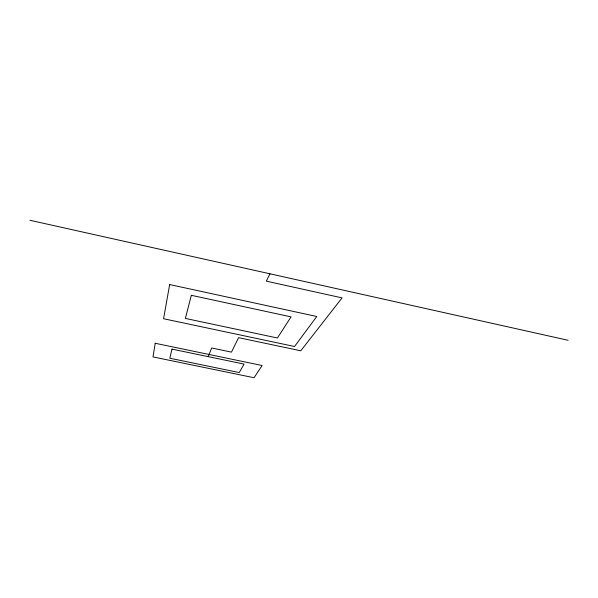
<?xml version="1.0" encoding="UTF-8"?>
<svg xmlns="http://www.w3.org/2000/svg" width="598" height="598" viewBox="0 0 598 598"><rect width="100%" height="100%" fill="white"/><g stroke="black" fill="none" stroke-linecap="round" stroke-linejoin="round"><path stroke-width="0.9" d="M208.224 356.64L211.677 347.991L231.471 352.132L238.572 337.653L300.764 350.802L342.063 297.879L266.312 281.15L269.967 273.802M29.9 220.266L568.1 340.284M155.203 343.267L153.006 356.916L254.068 377.734L262.111 365.513L155.203 343.267M169.66 284.551L163.583 318.734L294.545 346.496L316.761 316.499L169.66 284.551M171.962 349.112L169.817 358.239L239.23 372.561L244.089 364.092L171.962 349.112M191.338 295.307L185.373 318.42L277.405 337.99L291.062 316.873L191.338 295.307"/></g></svg>
